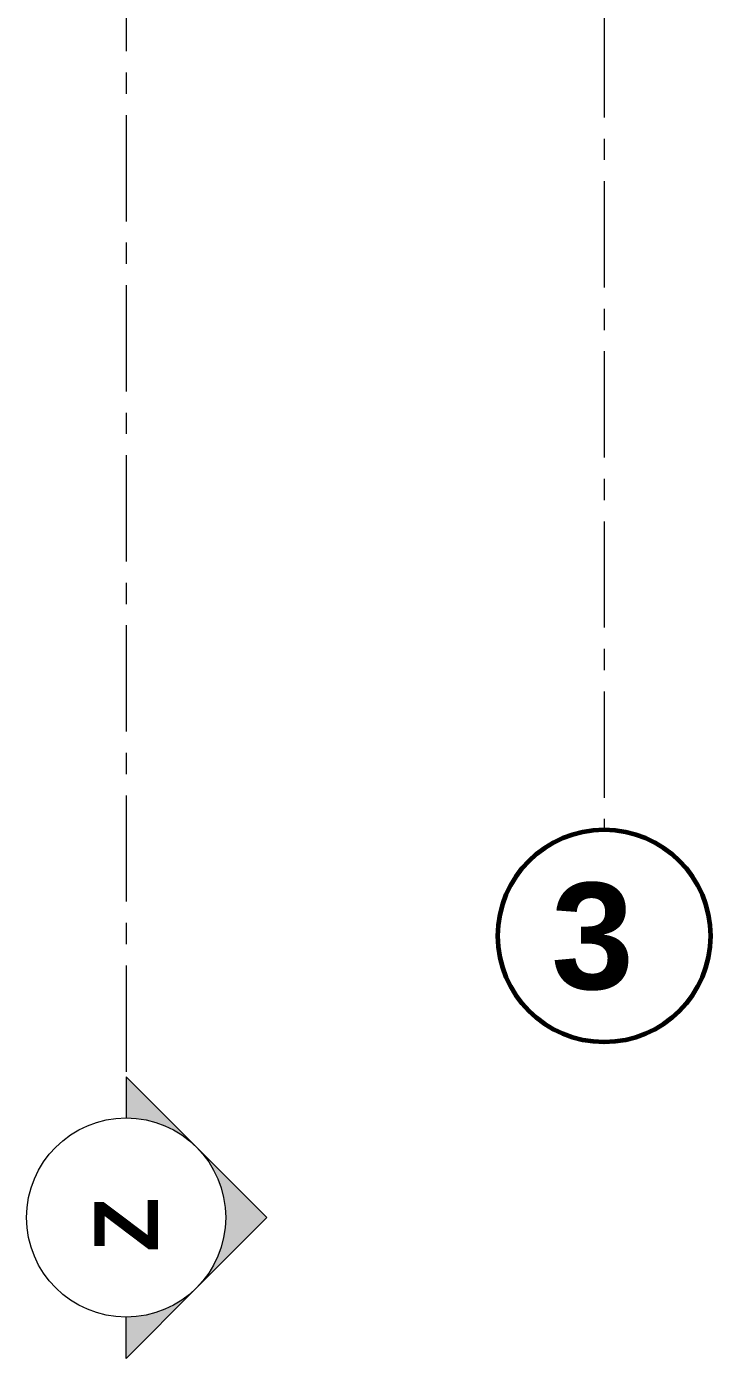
# Model space of a CAD drawing. Header units: inches. Extents: x -38 to 5698, y -33 to 92.
# Drawn here: x 390.6 to 393.82, y -0.44 to 5.83 of the extents above; entities that cross this region are included whole.
import ezdxf

# ---------------------------------------------------------------- set-up
doc = ezdxf.new("R2010")
doc.units = ezdxf.units.IN
doc.header["$MEASUREMENT"] = 0
doc.linetypes.add('Punto & Raya', pattern=[0.65, 0.5, -0.075, 0, -0.075])
doc.layers.add('02 _ ARQ _ ALB _ Ejes Generales', color=7, linetype='Continuous')
doc.layers.add('Marcador - Secciones', color=251, linetype='Continuous')
doc.styles.add('Estilo_Generado_1', font='swisseb.ttf')

msp = doc.modelspace()

# ---------------------------------------------------------------- hatches: boundary and pattern name
at = {"layer": 'Marcador - Secciones', "linetype": 'Continuous', "lineweight": 13}
for points in [[(391.07, 0.8878), (391.07, 0.6938, -0.198912), (391.4013, 0.5566)], [(391.4013, -0.1059), (391.7325, 0.2253), (391.4013, 0.5566, -0.414214)], [(391.07, -0.4372), (391.4013, -0.1059, -0.198912), (391.07, -0.2431)]]:
    msp.add_hatch(color=7, dxfattribs=at).paths.add_polyline_path(points)

# ---------------------------------------------------------------- linework, layer by layer
at = {"layer": '02 _ ARQ _ ALB _ Ejes Generales', "color": 251, "linetype": 'Punto & Raya', "lineweight": 13}
msp.add_line((393.32, 45.9), (393.32, 2.05), dxfattribs=at)
at = {"layer": '02 _ ARQ _ ALB _ Ejes Generales', "color": 7, "linetype": 'Continuous', "lineweight": 60}
msp.add_circle((393.32, 1.55), 0.5, dxfattribs=at)
at = {"layer": 'Marcador - Secciones', "color": 251, "linetype": 'Punto & Raya', "lineweight": 13}
msp.add_line((391.07, 46.2111), (391.07, 0.8878), dxfattribs=at)
at = {"layer": 'Marcador - Secciones', "color": 7, "linetype": 'Continuous', "lineweight": 13, "flags": 128}
for points in [[(391.4013, 0.5566), (391.07, 0.8878), (391.07, 0.6938, -0.198912)], [(391.4013, -0.1059), (391.07, -0.4372), (391.07, -0.2431, 0.198912)]]:
    msp.add_lwpolyline(points, format="xyb", dxfattribs=at)
msp.add_lwpolyline([(391.4013, 0.5566), (391.7325, 0.2253), (391.4013, -0.1059)], dxfattribs=at)
at = {"layer": 'Marcador - Secciones', "color": 7, "linetype": 'Continuous', "lineweight": 13}
msp.add_circle((391.07, 0.2253), 0.4685, dxfattribs=at)

# ---------------------------------------------------------------- texts
at = {"layer": '02 _ ARQ _ ALB _ Ejes Generales', "color": 7, "lineweight": 30, "insert": (393.0709, 1.8), "char_height": 0.5, "attachment_point": 1, "style": 'Estilo_Generado_1'}
msp.add_mtext('\\A1;{\\pql;\\pt0;\\fSwis721 Ex BT|b1|i0|c0|p34;3}', dxfattribs=at)
at = {"layer": 'Marcador - Secciones', "color": 5, "lineweight": 25, "insert": (391.22, 0.0635), "char_height": 0.3, "attachment_point": 7, "rotation": 90, "style": 'Estilo_Generado_1'}
msp.add_mtext('\\A1;{\\pql;\\pt0;\\fSwis721 Ex BT|b1|i0|c0|p34;Z}', dxfattribs=at)

doc.saveas('drawing.dxf')
